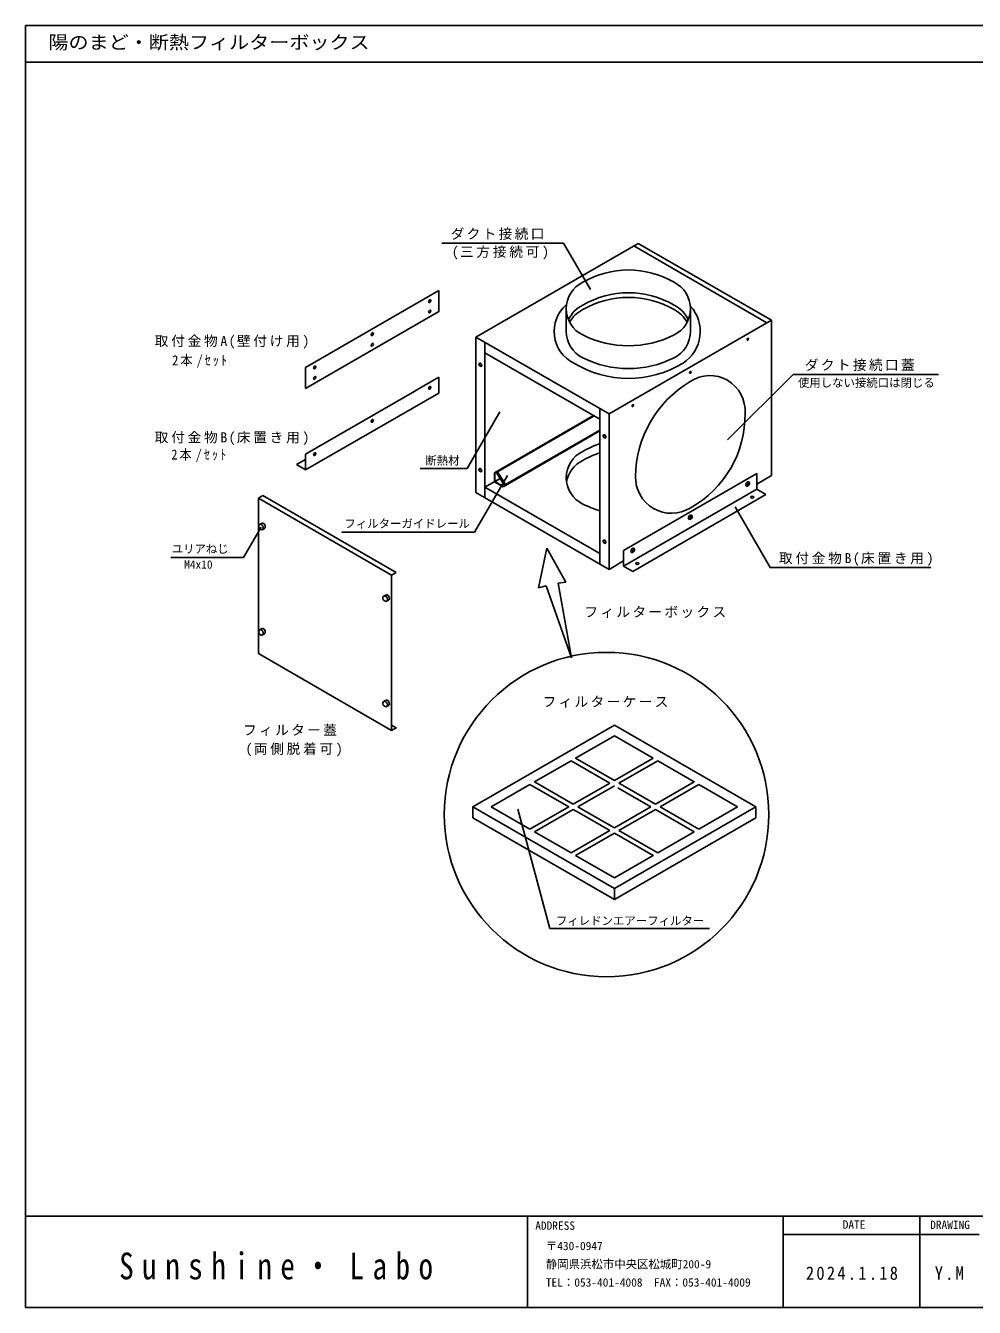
# Model space of a CAD drawing. Units: millimetres at full size, sheet at 1:5; details may follow other scales. Extents: x -957 to 1063, y -681 to 724.
# Drawn here: x -957 to 82, y -681 to 724 of the extents above; entities that cross this region are included whole.
import ezdxf
from ezdxf.enums import TextEntityAlignment as Align

# ---------------------------------------------------------------- set-up
doc = ezdxf.new("R2010")
doc.units = ezdxf.units.MM
doc.header["$LTSCALE"] = 5
doc.layers.add('0-0', color=7, linetype='Continuous')
doc.layers.add('F-0', color=2, linetype='Continuous')
doc.styles.add('ＭＳ ゴシック', font='')
doc.styles.add('ＭＳ 明朝', font='')
doc.styles.get('ＭＳ ゴシック').set_extended_font_data('MS Gothic')
doc.styles.get('ＭＳ 明朝').set_extended_font_data('MS Mincho')

msp = doc.modelspace()

# ---------------------------------------------------------------- linework, layer by layer
at = {"layer": '0-0'}
for p, q in [((-367.731, 485.126), (-501.051, 485.126)), ((-463.878, 382.249), (-285.878, 485.017)), ((-338.358, 434.25), (-367.731, 485.126)), ((-144.878, 397.837), (-290.878, 482.13)), ((-139.878, 400.724), (-285.878, 485.017)), ((-650.363, 349.046), (-504.363, 433.339)), ((-364.832, 388.443), (-364.832, 413.443)), ((-228.64, 388.443), (-228.64, 413.443)), ((-317.878, 297.956), (-139.878, 400.724)), ((-139.878, 400.724), (-139.878, 230.406)), ((-317.878, 297.956), (-463.878, 382.249)), ((-463.878, 382.249), (-463.878, 211.93)), ((-453.878, 376.475), (-453.878, 206.157)), ((-327.878, 292.182), (-453.878, 364.928)), ((-650.363, 325.952), (-650.363, 349.046)), ((-504.363, 338.281), (-504.363, 320.96)), ((-116.112, 341.413), (-187.915, 269.61)), ((-116.112, 341.413), (43.032, 341.413)), ((-650.363, 236.667), (-504.363, 320.96)), ((-443.378, 233.581), (-334.878, 296.224)), ((-443.128, 233.437), (-334.628, 296.079)), ((-440.177, 234.563), (-334.128, 295.791)), ((-327.878, 303.729), (-327.878, 133.411)), ((-317.878, 297.956), (-317.878, 127.637)), ((-433.878, 218.57), (-327.878, 279.769)), ((-433.878, 218.281), (-327.878, 279.48)), ((-431.456, 220.546), (-327.878, 280.346)), ((-660.363, 242.44), (-650.363, 248.214)), ((-650.363, 236.667), (-660.363, 242.44)), ((-429.257, 230.682), (-465.218, 168.396)), ((-453.878, 217.704), (-437.164, 227.354)), ((-443.378, 223.766), (-443.378, 233.581)), ((-443.128, 223.91), (-443.128, 233.437)), ((-441.525, 234.363), (-432.275, 219.496)), ((-441.312, 234.495), (-432.062, 219.628)), ((-440.177, 234.563), (-431.456, 220.546)), ((-435.158, 238.327), (-435.026, 238.115)), ((-301.878, 148.422), (-155.878, 232.715)), ((-155.878, 215.395), (-155.878, 232.715)), ((-155.878, 221.168), (-139.878, 230.406)), ((-317.878, 127.637), (-463.878, 211.93)), ((-327.878, 144.958), (-453.878, 217.704)), ((-433.878, 218.281), (-443.378, 223.766)), ((-433.878, 218.57), (-443.128, 223.91)), ((-425.776, 223.248), (-425.644, 223.035)), ((-301.878, 131.101), (-155.878, 215.395)), ((-166.446, 220.808), (-166.446, 220.23)), ((-165.196, 222.395), (-165.696, 222.107)), ((-165.196, 220.086), (-165.696, 219.797)), ((-164.446, 221.962), (-164.446, 221.385)), ((-155.878, 215.395), (-145.878, 209.621)), ((-702.078, 205.62), (-697.078, 208.507)), ((-551.078, 124.214), (-697.078, 208.507)), ((-291.878, 125.328), (-145.878, 209.621)), ((-229.446, 184.434), (-229.446, 183.857)), ((-228.196, 186.022), (-228.696, 185.733)), ((-228.196, 183.713), (-228.696, 183.424)), ((-227.446, 185.589), (-227.446, 185.012)), ((-698.654, 178.038), (-700.819, 176.788)), ((-695.406, 172.414), (-697.571, 171.164)), ((-465.218, 168.396), (-610.839, 168.396)), ((-385.979, 150.808), (-395.269, 107.452)), ((-385.979, 150.808), (-365.075, 113.645)), ((-301.878, 131.101), (-301.878, 148.422)), ((-292.446, 148.061), (-292.446, 147.484)), ((-291.196, 149.649), (-291.696, 149.36)), ((-291.196, 147.34), (-291.696, 147.051)), ((-290.446, 149.216), (-290.446, 148.639)), ((-317.878, 127.637), (-301.878, 136.875)), ((-301.878, 131.101), (-291.878, 125.328)), ((-556.078, 121.327), (-551.078, 124.214)), ((-556.078, 121.327), (-556.078, -48.991)), ((-365.075, 113.645), (-373.587, 112.435)), ((-373.587, 112.435), (-359.03, 30.568)), ((-562.654, 99.519), (-564.819, 98.269)), ((-395.269, 107.452), (-386.897, 109.531)), ((-386.897, 109.531), (-359.03, 30.568)), ((-559.406, 93.894), (-561.571, 92.644)), ((-698.654, 62.568), (-700.819, 61.318)), ((-695.406, 56.944), (-697.571, 55.694)), ((-556.078, -48.991), (-702.078, 35.302)), ((-562.654, -15.951), (-564.819, -17.201)), ((-559.406, -21.576), (-561.571, -22.826)), ((-157.009, -132.647), (-312.009, -43.158)), ((-269.509, -79.242), (-312.009, -54.705)), ((-317.009, -106.666), (-359.509, -82.129)), ((-312.009, -103.779), (-269.509, -79.242)), ((-307.009, -106.666), (-264.509, -82.129)), ((-447.009, -132.647), (-404.509, -108.11)), ((-357.009, -129.76), (-317.009, -106.666)), ((-352.009, -132.647), (-312.009, -109.553)), ((-291.875, -121.177), (-308.186, -111.76)), ((-303.186, -108.873), (-307.009, -106.666)), ((-267.009, -129.76), (-303.186, -108.873)), ((-262.009, -132.647), (-219.509, -108.11)), ((-177.009, -132.647), (-219.509, -108.11)), ((-272.009, -132.647), (-291.875, -121.177)), ((-467.009, -144.771), (-467.009, -132.647)), ((-404.509, -157.184), (-447.009, -132.647)), ((-382.82, -265.989), (-417.813, -135.392)), ((-399.509, -160.071), (-357.009, -135.534)), ((-348.186, -140.628), (-357.009, -135.534)), ((-343.186, -137.741), (-352.009, -132.647)), ((-312.009, -155.741), (-343.186, -137.741)), ((-312.009, -155.741), (-272.009, -132.647)), ((-312.009, -222.136), (-157.009, -132.647)), ((-307.009, -158.628), (-267.009, -135.534)), ((-224.509, -160.071), (-267.009, -135.534)), ((-219.509, -157.184), (-262.009, -132.647)), ((-219.509, -157.184), (-177.009, -132.647)), ((-157.009, -144.771), (-157.009, -132.647)), ((-312.009, -234.261), (-467.009, -144.771)), ((-317.009, -158.628), (-348.186, -140.628)), ((-312.009, -234.261), (-157.009, -144.771)), ((-359.509, -183.165), (-399.509, -160.071)), ((-359.509, -183.165), (-317.009, -158.628)), ((-354.509, -186.052), (-312.009, -161.514)), ((-264.509, -183.165), (-307.009, -158.628)), ((-264.509, -183.165), (-224.509, -160.071)), ((-312.009, -210.589), (-354.509, -186.052)), ((-312.009, -222.136), (-312.009, -234.261)), ((-382.82, -265.989), (-207.617, -265.989))]:
    msp.add_line(p, q, dxfattribs=at)
for points in [[(-650.363, 325.952), (-504.363, 410.245), (-504.363, 433.339)], [(-650.363, 253.988), (-530.848, 322.99), (-530.413, 323.241), (-504.363, 338.281)], [(-437.464, 300.34), (-473.425, 238.054), (-524.744, 238.054)], [(-650.363, 253.988), (-650.363, 247.159), (-650.363, 244.72), (-650.363, 236.667)], [(-556.078, 121.327), (-702.078, 205.62), (-702.078, 35.302)], [(-179.73, 196.002), (-141.356, 129.536), (34.764, 129.536)], [(-699.243, 174.06), (-718.552, 140.615), (-798.214, 140.615)], [(-556.078, -48.991), (-551.078, -46.104), (-556.078, -43.218)], [(-312.009, -222.136), (-467.009, -132.647), (-312.009, -43.158)], [(-312.009, -103.779), (-354.509, -79.242), (-312.009, -54.705)], [(-357.009, -129.76), (-399.509, -105.223), (-359.509, -82.129)], [(-267.009, -129.76), (-224.509, -105.223), (-264.509, -82.129)], [(-404.509, -157.184), (-362.009, -132.647), (-404.509, -108.11)], [(-312.009, -210.589), (-269.509, -186.052), (-312.009, -161.514)]]:
    msp.add_lwpolyline(points, dxfattribs=at)
msp.add_circle((-320.57, -141.134), 177.798, dxfattribs=at)
for centre, radius, start, end in [((-296.608, 356.442), 99.365, 59.78844, 120.21156), ((-332.856, 413.443), 31.976, 115.47168, 244.52832), ((-260.815, 413.443), 32.174, 296.20373, 63.79627), ((-513.248, 421.146), 2.346, 117.79988, 182.20012), ((-513.915, 422.518), 0.823, 358.72137, 121.27863), ((-515.523, 422.461), 2.432, 299.05387, 1.77725), ((-296.608, 331.442), 99.365, 59.78844, 120.21156), ((-296.608, 326.442), 99.365, 59.78844, 120.21156), ((-513.248, 409.599), 2.346, 117.79988, 182.20012), ((-514.766, 421.044), 0.827, 179.17398, 300.82602), ((-514.766, 409.497), 0.827, 179.17398, 300.82602), ((-513.915, 410.971), 0.823, 358.72137, 121.27863), ((-515.523, 410.914), 2.432, 299.05387, 1.77725), ((-339.36, 388.443), 38.697, 130.57031, 243.5319), ((-332.856, 388.443), 31.976, 115.47168, 156.98806), ((-332.856, 383.443), 31.976, 115.47168, 152.02362), ((-260.815, 388.443), 32.174, 22.86193, 63.79627), ((-260.815, 383.443), 32.174, 27.78883, 63.79627), ((-259.361, 388.443), 41.445, 303.2979, 42.16409), ((-576.248, 384.773), 2.346, 117.79988, 182.20012), ((-577.766, 384.671), 0.827, 179.17398, 300.82602), ((-576.915, 386.145), 0.823, 358.72137, 121.27863), ((-578.523, 386.088), 2.432, 299.05387, 1.77725), ((-332.856, 388.443), 31.976, 180, 244.52832), ((-296.608, 484.254), 111.515, 243.36089, 296.63911), ((-260.815, 388.443), 32.174, 296.20373, 0), ((-165.241, 379.547), 1.482, 116.18348, 183.81652), ((-166.145, 379.491), 0.576, 184.16215, 295.83785), ((-165.603, 380.431), 0.534, 356.83715, 123.16285), ((-166.524, 380.289), 1.459, 295.5653, 4.4347), ((-576.248, 373.226), 2.346, 117.79988, 182.20012), ((-577.766, 373.124), 0.827, 179.17398, 300.82602), ((-576.915, 374.598), 0.823, 358.72137, 121.27863), ((-578.523, 374.541), 2.432, 299.05387, 1.77725), ((-457.754, 352.587), 2.633, 175.27584, 244.72416), ((-459.344, 352.745), 1.036, 63.24196, 176.75804), ((-457.754, 352.587), 2.383, 175.27584, 244.72416), ((-459.344, 352.745), 0.785, 63.24196, 176.75804), ((-460.228, 351.158), 2.601, 358.26115, 61.73885), ((-460.228, 351.158), 2.851, 358.26115, 61.73885), ((-296.608, 452.274), 115.311, 238.64556, 301.35444), ((-296.608, 459.254), 111.515, 243.36089, 296.63911), ((-639.248, 348.4), 2.346, 117.79988, 182.20012), ((-639.248, 336.853), 2.346, 117.79988, 182.20012), ((-640.766, 348.298), 0.827, 179.17398, 300.82602), ((-639.915, 349.772), 0.823, 358.72137, 121.27863), ((-641.523, 349.715), 2.432, 299.05387, 1.77725), ((-639.915, 338.225), 0.823, 358.72137, 121.27863), ((-641.523, 338.168), 2.432, 299.05387, 1.77725), ((-458.337, 351.001), 0.962, 235.78016, 4.21984), ((-458.337, 351.001), 0.712, 235.78016, 4.21984), ((-228.224, 343.189), 1.482, 116.18348, 183.81652), ((-229.129, 343.132), 0.576, 184.16215, 295.83785), ((-228.586, 344.072), 0.534, 356.83715, 123.16285), ((-229.508, 343.93), 1.459, 295.5653, 4.4347), ((-207.323, 301.516), 38.539, 355.99143, 124.00857), ((-640.766, 336.751), 0.827, 179.17398, 300.82602), ((-513.269, 326.102), 2.346, 117.79988, 182.20012), ((-514.787, 326), 0.827, 179.17398, 300.82602), ((-513.936, 327.474), 0.823, 358.72137, 121.27863), ((-515.544, 327.417), 2.432, 299.05387, 1.77725), ((-166.95, 228.426), 121.933, 120.52316, 179.47684), ((-291.224, 306.816), 1.482, 116.18348, 183.81652), ((-292.129, 306.759), 0.576, 184.16215, 295.83785), ((-291.586, 307.699), 0.534, 356.83715, 123.16285), ((-292.508, 307.557), 1.459, 295.5653, 4.4347), ((-285.681, 296.976), 116.818, 299.09474, 0.90526), ((-576.269, 289.729), 2.346, 117.79988, 182.20012), ((-577.787, 289.627), 0.827, 179.17398, 300.82602), ((-576.936, 291.101), 0.823, 358.72137, 121.27863), ((-578.544, 291.044), 2.432, 299.05387, 1.77725), ((-321.754, 274.067), 2.633, 175.27584, 244.72416), ((-323.344, 274.226), 1.036, 63.24196, 176.75804), ((-321.754, 274.067), 2.383, 175.27584, 244.72416), ((-323.344, 274.226), 0.785, 63.24196, 176.75804), ((-324.228, 272.639), 2.601, 358.26115, 61.73885), ((-324.228, 272.639), 2.851, 358.26115, 61.73885), ((-322.337, 272.481), 0.962, 235.78016, 4.21984), ((-322.337, 272.481), 0.712, 235.78016, 4.21984), ((-639.269, 253.356), 2.346, 117.79988, 182.20012), ((-640.787, 253.254), 0.827, 179.17398, 300.82602), ((-639.936, 254.728), 0.823, 358.72137, 121.27863), ((-641.544, 254.67), 2.432, 299.05387, 1.77725), ((-332.856, 228.125), 31.976, 115.47168, 244.52832), ((-296.608, 171.124), 99.365, 108.34293, 120.21156), ((-296.608, 161.124), 99.365, 108.34293, 120.21156), ((-332.856, 218.125), 31.976, 115.47168, 171.00379), ((-457.754, 237.117), 2.633, 175.27584, 244.72416), ((-459.344, 237.275), 1.036, 63.24196, 176.75804), ((-457.754, 237.117), 2.383, 175.27584, 244.72416), ((-459.344, 237.275), 0.785, 63.24196, 176.75804), ((-460.228, 235.688), 2.601, 358.26115, 61.73885), ((-460.228, 235.688), 2.851, 358.26115, 61.73885), ((-458.337, 235.531), 0.962, 235.78016, 4.21984), ((-458.337, 235.531), 0.712, 235.78016, 4.21984), ((-249.497, 228.468), 39.396, 178.4417, 301.5583), ((-164.33, 220.274), 3.558, 115.79651, 184.20348), ((-166.529, 220.041), 1.349, 181.16541, 298.83458), ((-166.892, 223.89), 3.115, 278.24234, 296.00194), ((-166.892, 223.313), 3.115, 278.24234, 295.52998), ((-165.337, 222.106), 1.475, 8.46367, 111.53632), ((-167.046, 221.842), 3.204, 291.37549, 8.6245), ((-169.497, 220.952), 3.973, 2.00201, 16.89609), ((-169.497, 220.952), 3.973, 343.1039, 353.50069), ((-168.997, 221.241), 3.973, 2.23358, 16.89609), ((-168.997, 221.241), 3.973, 343.1039, 353.66721), ((-166.892, 223.313), 3.115, 306.29248, 321.75764), ((-166.892, 223.89), 3.115, 306.77835, 321.75764), ((-296.608, 298.935), 111.515, 243.36089, 253.715), ((-161.714, 206.734), 0.832, 119.83762, 240.16238), ((-160.878, 205.522), 2.303, 57.12862, 122.87138), ((-160.878, 208.125), 2.454, 239.38205, 300.61795), ((-160.074, 206.734), 0.848, 301.69173, 58.30827), ((-227.33, 183.901), 3.558, 115.79651, 184.20348), ((-229.529, 183.668), 1.349, 181.16541, 298.83458), ((-229.892, 187.517), 3.115, 278.24234, 296.00194), ((-229.892, 186.94), 3.115, 278.24234, 295.52998), ((-228.337, 185.733), 1.475, 8.46367, 111.53632), ((-230.046, 185.469), 3.204, 291.37549, 8.6245), ((-232.497, 184.579), 3.973, 2.00201, 16.89609), ((-232.497, 184.579), 3.973, 343.1039, 353.50069), ((-231.997, 184.867), 3.973, 2.23358, 16.89609), ((-231.997, 184.867), 3.973, 343.1039, 353.66721), ((-229.892, 186.94), 3.115, 306.29248, 321.75764), ((-229.892, 187.517), 3.115, 306.77835, 321.75764), ((-697.656, 174.972), 4.122, 172.59258, 247.82305), ((-699.856, 175.121), 1.925, 71.44145, 168.55855), ((-700.826, 173.146), 4.117, 352.60861, 67.39139), ((-698.399, 172.598), 1.656, 239.36864, 0.63136), ((-697.691, 176.371), 1.925, 71.44145, 120), ((-698.661, 174.396), 4.117, 352.60861, 67.39139), ((-696.234, 173.848), 1.656, 300, 0.63136), ((-321.754, 158.597), 2.633, 175.27584, 244.72416), ((-323.344, 158.756), 1.036, 63.24196, 176.75804), ((-321.754, 158.597), 2.383, 175.27584, 244.72416), ((-323.344, 158.756), 0.785, 63.24196, 176.75804), ((-324.228, 157.169), 2.601, 358.26115, 61.73885), ((-324.228, 157.169), 2.851, 358.26115, 61.73885), ((-322.337, 157.011), 0.962, 235.78016, 4.21984), ((-322.337, 157.011), 0.712, 235.78016, 4.21984), ((-290.33, 147.528), 3.558, 115.79651, 184.20348), ((-292.529, 147.295), 1.349, 181.16541, 298.83458), ((-292.892, 151.144), 3.115, 278.24234, 296.00194), ((-292.892, 150.567), 3.115, 278.24234, 295.52998), ((-291.337, 149.36), 1.475, 8.46367, 111.53632), ((-293.046, 149.096), 3.204, 291.37549, 8.6245), ((-295.497, 148.206), 3.973, 2.00201, 16.89609), ((-295.497, 148.206), 3.973, 343.1039, 353.50069), ((-294.997, 148.494), 3.973, 2.23358, 16.89609), ((-294.997, 148.494), 3.973, 343.1039, 353.66721), ((-292.892, 150.567), 3.115, 306.29248, 321.75764), ((-292.892, 151.144), 3.115, 306.77835, 321.75764), ((-287.714, 133.988), 0.832, 119.83762, 240.16238), ((-286.878, 132.776), 2.303, 57.12862, 122.87138), ((-286.878, 135.379), 2.454, 239.38205, 300.61795), ((-286.074, 133.988), 0.848, 301.69173, 58.30827), ((-563.856, 96.601), 1.925, 71.44145, 168.55855), ((-564.826, 94.626), 4.117, 352.60861, 67.39139), ((-561.691, 97.851), 1.925, 71.44145, 120), ((-562.661, 95.876), 4.117, 352.60861, 67.39139), ((-561.656, 96.452), 4.122, 172.59258, 247.82305), ((-562.399, 94.078), 1.656, 239.36864, 0.63136), ((-560.234, 95.328), 1.656, 300, 0.63136), ((-697.656, 59.501), 4.122, 172.59258, 247.82305), ((-699.856, 59.651), 1.925, 71.44145, 168.55855), ((-700.826, 57.676), 4.117, 352.60861, 67.39139), ((-698.399, 57.128), 1.656, 239.36864, 0.63136), ((-697.691, 60.901), 1.925, 71.44145, 120), ((-698.661, 58.926), 4.117, 352.60861, 67.39139), ((-696.234, 58.378), 1.656, 300, 0.63136), ((-561.656, -19.018), 4.122, 172.59258, 247.82305), ((-563.856, -18.869), 1.925, 71.44145, 168.55855), ((-564.826, -20.844), 4.117, 352.60861, 67.39139), ((-562.399, -21.392), 1.656, 239.36864, 0.63136), ((-561.691, -17.619), 1.925, 71.44145, 120), ((-562.661, -19.594), 4.117, 352.60861, 67.39139), ((-560.234, -20.142), 1.656, 300, 0.63136)]:
    msp.add_arc(centre, radius, start, end, dxfattribs=at)
at = {"layer": 'F-0', "color": 5}
for p, q in [((-957.149, 683.658), (1062.851, 683.658)), ((-957.149, -581.342), (1062.851, -581.342)), ((1062.851, -681.342), (-957.149, -681.342))]:
    msp.add_line(p, q, dxfattribs=at)
at = {"layer": 'F-0'}
for p, q in [((-407.149, -681.342), (-407.149, -581.342)), ((-407.149, -681.342), (-407.149, -581.342)), ((-127.149, -681.342), (-127.149, -581.342)), ((-127.149, -681.342), (-127.149, -581.342)), ((22.851, -581.342), (22.851, -681.342)), ((-127.149, -601.342), (87.851, -601.342))]:
    msp.add_line(p, q, dxfattribs=at)
at = {"layer": 'F-0', "color": 5}
msp.add_lwpolyline([(-957.149, -681.342), (-957.149, 723.658), (1062.851, 723.658)], dxfattribs=at)

# ---------------------------------------------------------------- texts
at = {"layer": '0-0', "style": 'ＭＳ ゴシック'}
for s, p in [('使用しない接続口は閉じる', (-110.934, 324.842)), ('断熱材', (-519.149, 239.535)), ('フィルターガイドレール', (-607.896, 170.434)), ('ユリアねじ', (-797.178, 142.692)), ('M4x10', (-783.486, 125.642)), ('フィレドンエアーフィルター', (-376.068, -264.923))]:
    msp.add_text(s, height=9.164, dxfattribs=at).set_placement(p, align=Align.BOTTOM_LEFT)
at = {"layer": '0-0', "char_height": 11, "attachment_point": 7, "style": 'ＭＳ ゴシック'}
for s, insert in [('\\T1.17;ダクト接続口', (-491.459, 488.782)), ('\\T1.2;(三方接続可)', (-490.183, 467.373)), ('\\T1.2;取付金物A(壁付け用)', (-815.736, 369.623)), ('\\T1.32;\\W0.9;2本/ｾｯﾄ', (-796.582, 348.632)), ('\\T1.17;ダクト接続口蓋', (-103.323, 344.98)), ('\\T1.2;取付金物B(床置き用)', (-815.736, 263.902)), ('\\T1.32;\\W0.9;2本/ｾｯﾄ', (-797.488, 245.372)), ('\\T1.2;取付金物B(床置き用)', (-131.749, 131.521)), ('\\T1.17;フィルターボックス', (-344.93, 74.298)), ('\\T1.17;フィルターケース', (-390.734, -24.099)), ('\\T1.17;フィルター蓋', (-718.884, -55.167)), ('\\T1.2;(両側脱着可)', (-716.193, -77.44))]:
    msp.add_mtext(s, dxfattribs=dict(at, insert=insert))
at = {"layer": 'F-0', "color": 7, "style": 'ＭＳ ゴシック', "width": 1.1}
msp.add_text('陽のまど・断熱フィルターボックス', height=14.66, dxfattribs=at).set_placement((-932.149, 693.658), align=Align.BOTTOM_LEFT)
at = {"layer": 'F-0', "color": 4, "style": 'ＭＳ ゴシック'}
for s, p in [('ADDRESS', (-398.761, -599.099)), ('DATE', (-61.812, -597.906)), ('DRAWING', (34.006, -598.181)), ('〒430-0947', (-387.149, -621.342)), ('静岡県浜松市中央区松城町200-9', (-387.149, -641.342)), ('TEL：053-401-4008  FAX：053-401-4009', (-387.149, -661.342))]:
    msp.add_text(s, height=9.164, dxfattribs=at).set_placement(p, align=Align.BOTTOM_LEFT)
at = {"layer": 'F-0', "insert": (-854.634, -651.182), "char_height": 29.33, "attachment_point": 7, "style": 'ＭＳ 明朝'}
msp.add_mtext('\\T1.58;\\W0.8;Sunshine・Labo', dxfattribs=at)
at = {"layer": 'F-0', "color": 7, "char_height": 14.66, "attachment_point": 7, "style": 'ＭＳ ゴシック'}
for s, insert in [('\\T1.28;\\W0.9;2024.1.18', (-102.149, -651.342)), ('\\T1.27;\\W0.9;Y.M', (39.101, -651.342))]:
    msp.add_mtext(s, dxfattribs=dict(at, insert=insert))

doc.saveas('drawing.dxf')
